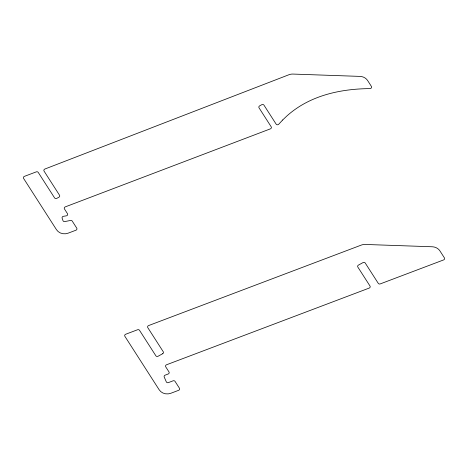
<?xml version="1.0" encoding="UTF-8"?>
<svg xmlns="http://www.w3.org/2000/svg" width="468" height="468" viewBox="0 0 468 468"><rect width="100%" height="100%" fill="white"/><g stroke="black" fill="none" stroke-linecap="round" stroke-linejoin="round"><path stroke-width="0.7" d="M282.666 119.989L278.723 124.242A1.585 1.439 -6.5 0 1 276.126 124.108L263.97 105.165A1.585 1.439 -6.5 0 0 261.811 104.68L259.623 105.873A1.585 1.439 -6.5 0 0 259.044 107.856L271.183 126.781A1.585 1.439 -6.5 0 1 270.393 128.858L65.245 206.891A1.585 1.439 -6.5 0 0 64.461 208.968L67.474 213.665A1.585 1.439 -6.5 0 1 66.345 215.836L63.396 216.315A1.585 1.439 -6.5 0 0 62.133 218.199L62.975 220.621A1.585 1.439 -6.5 0 0 64.783 221.569L70.58 220.446A1.585 1.439 -6.5 0 1 72.242 221.107L76.746 228.127A1.585 1.439 -6.5 0 1 75.956 230.203L68.164 233.158A9.5 8.646 -6.5 0 1 56.464 229.665L23.611 178.443A1.585 1.439 -6.5 0 1 24.4 176.366L36.305 171.861A1.585 1.439 -6.5 0 1 38.253 172.446L54.586 197.9A1.585 1.439 -6.5 0 0 56.745 198.385L58.933 197.192A1.585 1.439 -6.5 0 0 59.512 195.209L44.062 171.118A1.585 1.439 -6.5 0 1 44.846 169.042L288.908 74.745A9.5 8.646 -6.5 0 1 292.962 74.073L359.991 76.395A9.5 8.646 -6.5 0 1 367.643 80.554L371.399 86.41A1.585 1.439 -6.5 0 1 370.012 88.598C346.092 88.815 321.504 93.126 300.789 105.663A92.231 83.93 -6.5 0 0 286.843 116L282.666 119.989M162.671 353.726L158.02 356.271A1.585 1.439 -6.5 0 1 155.856 355.785L139.528 330.326A1.585 1.439 -6.5 0 0 137.58 329.747L125.676 334.251A1.585 1.439 -6.5 0 0 124.886 336.328L159.161 389.768A9.5 8.646 -6.5 0 0 170.861 393.26L178.653 390.306A1.585 1.439 -6.5 0 0 179.443 388.229L175.061 381.397A1.585 1.439 -6.5 0 0 173.113 380.817L168.363 382.613A1.585 1.439 -6.5 0 1 166.31 381.841L164.221 377.056A1.585 1.439 -6.5 0 1 165.11 375.166L168.193 373.996A1.585 1.439 -6.5 0 0 168.983 371.92L165.736 366.853A1.585 1.439 -6.5 0 1 166.526 364.777L369.199 288.083A1.585 1.439 -6.5 0 0 369.989 286.006L357.85 267.088A1.585 1.439 -6.5 0 1 358.43 265.104L363.086 262.56A1.585 1.439 -6.5 0 1 365.245 263.045L378.261 283.333A1.585 1.439 -6.5 0 0 380.209 283.918L443.6 259.933A1.585 1.439 -6.5 0 0 444.389 257.85L439.949 250.936A9.5 8.646 -6.5 0 0 432.297 246.771L365.256 244.454A9.5 8.646 -6.5 0 0 361.22 245.115L148.59 325.576A1.585 1.439 -6.5 0 0 147.8 327.659L163.25 351.743A1.585 1.439 -6.5 0 1 162.671 353.726"/></g></svg>
